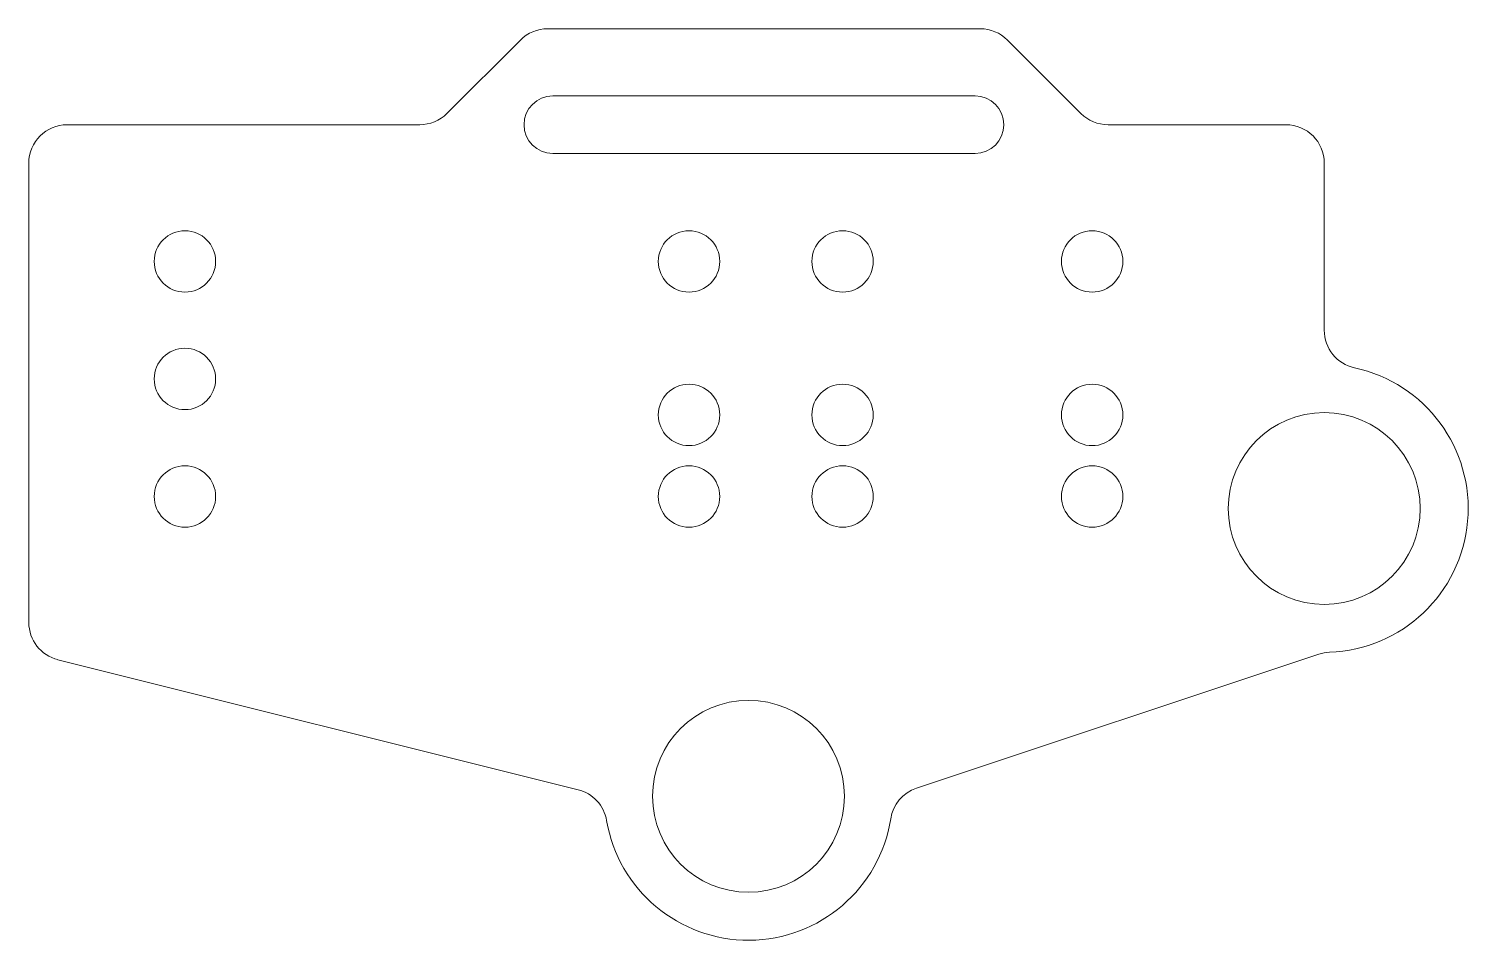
# Paper-space layout '_前视' of a CAD drawing. Header units: millimetres. Extents: x 0 to 75, y -7.5 to 40.
import ezdxf

# ---------------------------------------------------------------- set-up
doc = ezdxf.new("R2010")
doc.units = ezdxf.units.MM

psp = doc.layouts.new('_前视')

# ---------------------------------------------------------------- linework, layer by layer
at = {"color": 7, "linetype": 'Continuous', "lineweight": 15}
for p, q in [((49.578, 40), (27.029, 40)), ((21.786, 35.586), (25.615, 39.414)), ((54.82, 35.586), (50.992, 39.414)), ((27.303, 36.5), (49.303, 36.5)), ((20.372, 35), (2, 35)), ((65.5, 35), (56.235, 35)), ((0, 9.062), (0, 33)), ((27.303, 33.5), (49.303, 33.5)), ((67.5, 24.287), (67.5, 33)), ((1.515, 7.121), (28.62, 0.345)), ((46.252, 0.417), (67.211, 7.404))]:
    psp.add_line(p, q, dxfattribs=at)
for centre, radius in [((8.136, 27.875), 1.6), ((34.401, 27.875), 1.6), ((42.401, 27.875), 1.6), ((55.406, 27.875), 1.6), ((8.136, 21.75), 1.6), ((34.401, 19.875), 1.6), ((42.401, 19.875), 1.6), ((55.406, 19.875), 1.6), ((67.5, 15), 5), ((8.136, 15.625), 1.6), ((34.401, 15.625), 1.6), ((42.401, 15.625), 1.6), ((55.406, 15.625), 1.6), ((37.5, 0), 5)]:
    psp.add_circle(centre, radius, dxfattribs=at)
for centre, radius, start, end in [((27.029, 38), 2, 90, 135), ((49.578, 38), 2, 45, 90), ((27.303, 35), 1.5, 90, 270), ((49.303, 35), 1.5, 270, 90), ((20.372, 37), 2, 270, 315), ((56.235, 37), 2, 225, 270), ((2, 33), 2, 90, 180), ((65.5, 33), 2, 0, 90), ((69.5, 24.287), 2, 180, 257.8468), ((67.5, 15), 7.5, 272.07006, 77.8468), ((2, 9.062), 2, 180, 255.96376), ((67.843, 5.506), 2, 92.07006, 108.43495), ((28.135, -1.595), 2, 9.66714, 75.96376), ((46.884, -1.48), 2, 108.43495, 171.03624), ((37.5, 0), 7.5, 189.66714, 351.03624)]:
    psp.add_arc(centre, radius, start, end, dxfattribs=at)

doc.saveas('drawing.dxf')
